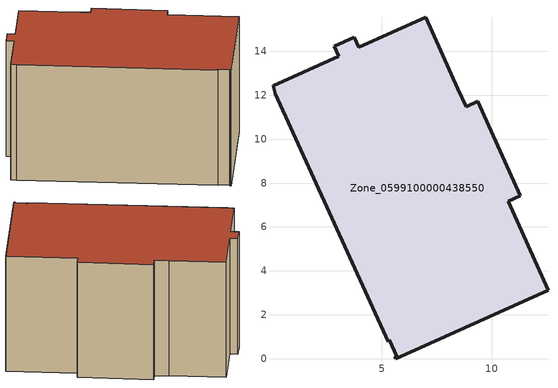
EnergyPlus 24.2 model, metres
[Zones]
Zone_0599100000438550
 floor ground (C_G): 0.15,12.07 0.04,12.43 3.04,13.78 2.83,14.23 3.75,14.64 3.95,14.18 6.99,15.55 8.45,12.3 8.83,11.48 9.36,11.73 11.29,7.41 10.76,7.17 12.56,3.12 5.63,0 5.59,0.09 5.67,0.12 5.33,0.86 5.28,0.77 z0
 wall outside (C_F): 3.95,14.18 3.75,14.64 2.83,14.23 3.04,13.78 0.04,12.43 0.15,12.07 5.28,0.77 5.33,0.86 5.67,0.12 5.59,0.09 5.63,0 12.56,3.12 10.76,7.17 11.29,7.41 9.36,11.73 8.83,11.48 8.45,12.3 6.99,15.55 3.95,14.18 z0:7.9
 roof outside (C_R): 0.04,12.43 0.15,12.07 5.28,0.77 5.33,0.86 5.67,0.12 5.59,0.09 5.63,0 12.56,3.12 10.76,7.17 11.29,7.41 9.36,11.73 8.83,11.48 8.45,12.3 6.99,15.55 3.95,14.18 3.75,14.64 2.83,14.23 3.04,13.78 z7.9
[BUILDING]
Pand.0599100000438550: North Axis=0; Terrain=City; Loads Convergence Tolerance Value=0.04; Temperature Convergence Tolerance Value=0.4; Solar Distribution=FullExterior; Maximum Number of Warmup Days=25; Minimum Number of Warmup Days=1
[Site:Location]
Rotterdam.The.Hague.AP_ZH_NLD Design_Conditions: Latitude=51.96; Longitude=4.45; Time Zone=1; Elevation=-4.5
[SITE:GROUNDTEMPERATURE:BUILDINGSURFACE]
18, 18, 18, 18, 18, 18, 18, 18, 18, 18, 18, 18
[MATERIAL] Thermal Absorptance=0.9; Solar Absorptance=0.7; Visible Absorptance=0.7
Name | Roughness | Thickness | Conductivity | Density | Specific Heat
G.D.2006-2014 | MediumSmooth | 0.15 | 0.06 | 540 | 1210
F.D.2006-2014 | Rough | 0.3 | 0.12 | 1920 | 840
R.D.2006-2014 | MediumRough | 0.2 | 0.08 | 1500 | 1000
[CONSTRUCTION]
C_G: G.D.2006-2014
C_F: F.D.2006-2014
C_R: R.D.2006-2014
[ZONE]
Zone_0599100000438550: Type=1; Multiplier=1; Ceiling Height=Autocalculate; Volume=Autocalculate; Floor Area=autocalculate; Part of Total Floor Area=Yes
[ZONEINFILTRATION:DESIGNFLOWRATE]
Infil_Zone_0599100000438550: Zone or ZoneList or Space or SpaceList=Zone_0599100000438550; Schedule=AlwaysOn; Design Flow Rate Calculation Method=Flow/Area; Flow Rate per Floor Area=0.0021; Constant Term Coefficient=1; Temperature Term Coefficient=0; Velocity Term Coefficient=0; Velocity Squared Term Coefficient=0
[HVACTEMPLATE:ZONE:IDEALLOADSAIRSYSTEM]
Zone_0599100000438550: Maximum Heating Supply Air Temperature=50; Minimum Cooling Supply Air Temperature=13; Maximum Heating Supply Air Humidity Ratio=0.0156; Minimum Cooling Supply Air Humidity Ratio=0.0077; Heating Limit=NoLimit; Cooling Limit=NoLimit; Dehumidification Control Type=ConstantSensibleHeatRatio; Cooling Sensible Heat Ratio=0.7; Dehumidification Setpoint=60; Humidification Control Type=None; Humidification Setpoint=30; Outdoor Air Method=None; Outdoor Air Flow Rate per Person=0.00944; Outdoor Air Flow Rate per Zone Floor Area=0; Outdoor Air Flow Rate per Zone=0; Demand Controlled Ventilation Type=None; Outdoor Air Economizer Type=NoEconomizer; Heat Recovery Type=None; Sensible Heat Recovery Effectiveness=0.7; Latent Heat Recovery Effectiveness=0.65
[ZONECONTROL:THERMOSTAT]
ThermostatControl_Zone_0599100000438550: Zone or ZoneList=Zone_0599100000438550; Control Type Schedule=DualSetpointControlType; Control 1=Thermostat_Zone_0599100000438550; Temperature Difference Between Cutout And Setpoint=0
[THERMOSTATSETPOINT:DUALSETPOINT]
Thermostat_Zone_0599100000438550: Heating Setpoint Temperature Schedule=HeatingSetpoint_Zone_0599100000438550; Cooling Setpoint Temperature Schedule=CoolingSetpoint_Zone_0599100000438550
[SCHEDULE:COMPACT]
HeatingSetpoint_Zone_0599100000438550: Through: 12/31, For: AllDays, Until: 24:00, 21
CoolingSetpoint_Zone_0599100000438550: Through: 12/31, For: AllDays, Until: 24:00, 24
DualSetpointControlType: Through: 12/31, For: AllDays, Until: 24:00, 4
AlwaysOn: Through: 12/31, For: AllDays, Until: 24:00, 1
